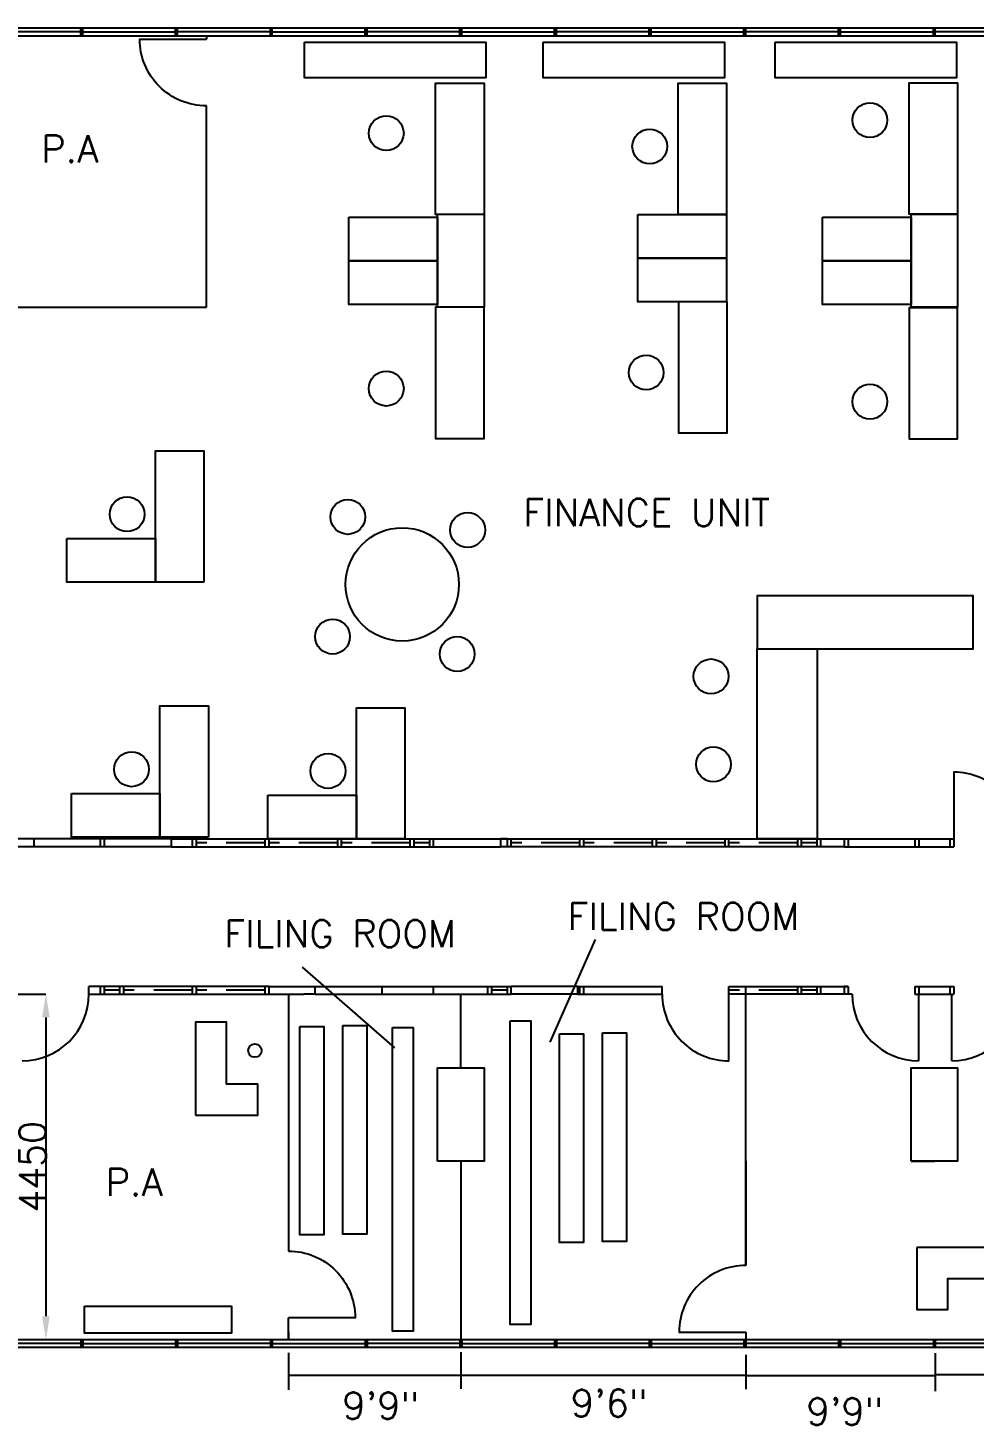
# Model space of a CAD drawing. Extents: x -15146 to 71954, y 124556 to 152492.
# Drawn here: x 44179 to 56365, y 133704 to 151706 of the extents above; entities that cross this region are included whole.
import ezdxf

# ---------------------------------------------------------------- set-up
doc = ezdxf.new("R2010")
doc.units = 0
doc.header["$LTSCALE"] = 2000
doc.header["$MEASUREMENT"] = 0
doc.linetypes.add('HIDDEN', pattern=[0.375, 0.25, -0.125])
doc.layers.get('0').update_dxf_attribs({"linetype": 'CONTINUOUS'})
doc.layers.get('DEFPOINTS').update_dxf_attribs({"linetype": 'CONTINUOUS'})
doc.layers.add('H', color=7, linetype='CONTINUOUS')
doc.styles.add('ROMANS', font='romans')
doc.dimstyles.get("Standard").update_dxf_attribs({"dimtxt": 0.18, "dimasz": 0.18, "dimexe": 0.18, "dimexo": 0.0625, "dimgap": 0.09, "dimtad": 0, "dimtih": 1, "dimtoh": 1, "dimdec": 4, "dimzin": 0, "dimdsep": 46, "dimtxsty": 'Standard', "dimcen": 0.09, "dimadec": 0, "dimazin": 0, "dimtfac": 1, "dimtdec": 4, "dimtofl": 0, "dimtmove": 0, "dimatfit": 3, "dimfxl": 1, "dimtolj": 1, "dimtzin": 0, "dimarcsym": 0})

# ---------------------------------------------------------------- blocks, each defined once
blk = doc.blocks.new('*D17')
at = {"color": 0, "lineweight": -2}
for p, q in [((43654, 139256), (44410, 139256)), ((44410, 138956), (44410, 135106)), ((43666, 134806), (44410, 134806))]:
    blk.add_line(p, q, dxfattribs=at)
at = {"color": 0}
for points in [[(44360, 138956), (44460, 138956), (44410, 139256)], [(44360, 135106), (44460, 135106), (44410, 134806)]]:
    blk.add_solid(points, dxfattribs=at)
at = {"layer": 'DEFPOINTS', "color": 0}
for p in [(43654, 139256), (43666, 134806), (44410, 134806)]:
    blk.add_point(p, dxfattribs=at)
at = {"color": 0, "insert": (44237, 137031), "char_height": 345, "attachment_point": 5, "rotation": 90, "style": 'ROMANS'}
blk.add_mtext('\\A1;4450', dxfattribs=at)

msp = doc.modelspace()

# ---------------------------------------------------------------- linework, layer by layer
for p, q in [((46478.1, 151606.4), (46478.1, 151562.4)), ((46478.1, 148106.4), (46478.1, 150702.4)), ((49453.8, 149306.4), (50053.8, 149306.4)), ((43953.8, 148106.4), (46478.1, 148106.4)), ((46023.8, 141256.4), (46023.8, 141156.4)), ((50353.8, 141256.4), (50263.8, 141256.4)), ((50907, 138639), (51488, 139959)), ((47712.9, 139604.4), (48901.6, 138564)), ((47283.8, 139356.4), (44963.8, 139356.4)), ((44963.8, 139256.4), (44963.8, 139356.4)), ((47283.8, 139356.4), (47880, 139356.4)), ((47880, 139256.4), (47880, 139356.4)), ((47880, 139356.4), (48740, 139356.4)), ((48740, 139356.4), (49576.3, 139356.4)), ((48740, 139256.4), (48740, 139356.4)), ((49576.3, 139356.4), (50403.8, 139356.4)), ((51262.4, 139356.4), (50403.8, 139356.4)), ((51262.4, 139256.4), (51262.4, 139356.4)), ((51262.4, 139356.4), (51338.8, 139356.4)), ((51338.8, 139356.4), (52348.8, 139356.4)), ((52348.8, 139256.4), (52348.8, 139356.4)), ((53208.8, 139356.4), (54743.8, 139356.4)), ((53426.3, 135761.6), (53426.3, 139356.4)), ((54743.8, 139356.4), (54693.8, 139356.4)), ((44963.8, 139256.4), (46073.8, 139256.4)), ((47233.8, 139256.4), (47533.8, 139256.4)), ((47533.8, 139256.4), (47633.8, 139256.4)), ((47533.8, 139256.4), (47533.8, 135946.4)), ((47633.8, 139256.4), (47733.8, 139256.4)), ((47880, 139256.4), (47733.8, 139256.4)), ((47880, 139256.4), (48740, 139256.4)), ((48740, 139256.4), (50403.8, 139256.4)), ((49753.8, 138306.4), (49753.8, 139256.4)), ((50053.8, 139256.4), (50103.8, 139256.4)), ((51262.4, 139256.4), (50403.8, 139256.4)), ((51262.4, 139256.4), (51338.8, 139256.4)), ((51338.8, 139256.4), (52348.8, 139256.4)), ((54793.8, 139256.4), (53208.8, 139256.4)), ((49453.8, 138306.4), (49753.8, 138306.4)), ((56153.8, 138306.4), (56153.8, 137706.4)), ((49753.8, 137106.4), (49753.8, 135761.6)), ((53426.3, 137106.4), (53426.3, 135761.6)), ((55553.8, 137106.4), (55853.8, 137106.4)), ((49753.8, 135761.6), (49753.8, 134806.4)), ((47533.8, 134901.6), (47533.8, 134806.4)), ((53426.3, 134901.6), (53426.3, 134806.4)), ((47533.8, 134635.2), (47533.8, 134155.8)), ((49753.8, 134641.4), (49753.8, 134171)), ((53426.3, 134607.3), (53426.3, 134166)), ((55866.3, 134630.6), (55866.3, 134139)), ((49753.8, 134341), (47533.8, 134341)), ((53426.3, 134341), (49753.8, 134341)), ((53426.3, 134341), (55866.3, 134341)), ((55866.3, 134354), (58498.8, 134354))]:
    msp.add_line(p, q)
for points in [[(47742.2, 151524.6), (50078.4, 151524.6), (50078.4, 151061.9), (47742.2, 151061.9)], [(50815, 151524.6), (53151.2, 151524.6), (53151.2, 151061.9), (50815, 151061.9)], [(53803.6, 151524.6), (56139.8, 151524.6), (56139.8, 151061.9), (53803.6, 151061.9)], [(50053.8, 149303.1), (49429.7, 149303.1), (49429.7, 150994.4), (50053.8, 150994.4)], [(53177.5, 149303.2), (52553.3, 149303.2), (52553.3, 150994.5), (53177.5, 150994.5)], [(56153.2, 149308.4), (55529, 149308.4), (55529, 150999.7), (56153.2, 150999.7)], [(48313.1, 149267), (49453.8, 149267), (49453.8, 148704.8), (48313.1, 148704.8)], [(52036.7, 149303.2), (53177.5, 149303.2), (53177.5, 148741), (52036.7, 148741)], [(54413.1, 149267), (55553.8, 149267), (55553.8, 148704.8), (54413.1, 148704.8)], [(48313.1, 148704.8), (49453.8, 148704.8), (49453.8, 148142.6), (48313.1, 148142.6)], [(52036.7, 148741), (53177.5, 148741), (53177.5, 148178.8), (52036.7, 148178.8)], [(54413.1, 148704.8), (55553.8, 148704.8), (55553.8, 148142.6), (54413.1, 148142.6)], [(53184.6, 148178.5), (52560.4, 148178.5), (52560.4, 146487.2), (53184.6, 146487.2)], [(50053.8, 148106.4), (49429.7, 148106.4), (49429.7, 146415.1), (50053.8, 146415.1)], [(56153.2, 148101.2), (55529, 148101.2), (55529, 146409.9), (56153.2, 146409.9)], [(46445.5, 144564.2), (45821.4, 144564.2), (45821.4, 146255.5), (46445.5, 146255.5)], [(44680.6, 145126.4), (45821.4, 145126.4), (45821.4, 144564.2), (44680.6, 144564.2)], [(53571.5, 143706.7), (56353.8, 143706.7), (56353.8, 144388.1), (53571.5, 144388.1)], [(54343.8, 141256.4), (53571.5, 141256.4), (53571.5, 143706.7), (54343.8, 143706.7)], [(46502.9, 141278.1), (45878.7, 141278.1), (45878.7, 142969.4), (46502.9, 142969.4)], [(49033.8, 141256.4), (48409.6, 141256.4), (48409.6, 142947.7), (49033.8, 142947.7)], [(44738, 141840.2), (45878.7, 141840.2), (45878.7, 141278.1), (44738, 141278.1)], [(47268.8, 141818.6), (48409.6, 141818.6), (48409.6, 141256.4), (47268.8, 141256.4)], [(47681, 138841), (47990, 138841), (47990, 136153), (47681, 136153)], [(48236, 138853), (48545, 138853), (48545, 136165), (48236, 136165)], [(48875, 138828), (49140, 138828), (49140, 134913), (48875, 134913)], [(50391.4, 138914.4), (50656.4, 138914.4), (50656.4, 134999.4), (50391.4, 134999.4)], [(51026.4, 138744.4), (51335.4, 138744.4), (51335.4, 136056.4), (51026.4, 136056.4)], [(51581.4, 138756.4), (51890.4, 138756.4), (51890.4, 136068.4), (51581.4, 136068.4)], [(44908, 135238), (46801, 135238), (46801, 134888), (44908, 134888)]]:
    msp.add_lwpolyline(points, close=True)
for centre, radius in [((55023.9, 150518.5), 224.3), ((48794.3, 150350.2), 224.3), ((52188, 150179.1), 224.3), ((52142.1, 147266.4), 224.3), ((48794.3, 147059.3), 224.3), ((55023.9, 146891.1), 224.3), ((45456, 145440.2), 224.3), ((48298.9, 145405.6), 224.3), ((49842.2, 145237.4), 224.3), ((49000.6, 144536.3), 729.6), ((48102.5, 143863.4), 224.3), ((49707.8, 143639), 224.3), ((52977.8, 143350.9), 224.3), ((53008.5, 142218), 224.3), ((45513.4, 142154), 224.3), ((48044.2, 142132.4), 224.3)]:
    msp.add_circle(centre, radius)
at = {"layer": 'H', "color": 7}
for p, q in [((-8146.2, 151706.4), (64953.8, 151706.4)), ((-8046.2, 151606.4), (64853.8, 151606.4)), ((44861.3, 151656.4), (43666.3, 151656.4)), ((44861.3, 151606.4), (44861.3, 151706.4)), ((44886.3, 151606.4), (44886.3, 151706.4)), ((44886.3, 151656.4), (46081.3, 151656.4)), ((46081.3, 151606.4), (46081.3, 151706.4)), ((46106.3, 151606.4), (46106.3, 151706.4)), ((47301.3, 151656.4), (46106.3, 151656.4)), ((47301.3, 151606.4), (47301.3, 151706.4)), ((47326.3, 151606.4), (47326.3, 151706.4)), ((47326.3, 151656.4), (48521.3, 151656.4)), ((48521.3, 151606.4), (48521.3, 151706.4)), ((48546.3, 151606.4), (48546.3, 151706.4)), ((49741.3, 151656.4), (48546.3, 151656.4)), ((49741.3, 151606.4), (49741.3, 151706.4)), ((49766.3, 151606.4), (49766.3, 151706.4)), ((49766.3, 151656.4), (50961.3, 151656.4)), ((50961.3, 151606.4), (50961.3, 151706.4)), ((50986.3, 151606.4), (50986.3, 151706.4)), ((52181.3, 151656.4), (50986.3, 151656.4)), ((52181.3, 151606.4), (52181.3, 151706.4)), ((52206.3, 151606.4), (52206.3, 151706.4)), ((52206.3, 151656.4), (53401.3, 151656.4)), ((53401.3, 151606.4), (53401.3, 151706.4)), ((53426.3, 151606.4), (53426.3, 151706.4)), ((54621.3, 151656.4), (53426.3, 151656.4)), ((54621.3, 151606.4), (54621.3, 151706.4)), ((54646.3, 151606.4), (54646.3, 151706.4)), ((54646.3, 151656.4), (55841.3, 151656.4)), ((55841.3, 151606.4), (55841.3, 151706.4)), ((55866.3, 151606.4), (55866.3, 151706.4)), ((57061.3, 151656.4), (55866.3, 151656.4)), ((45113.8, 141156.4), (45113.8, 141256.4)), ((45163.8, 141156.4), (45163.8, 141256.4)), ((49103.8, 141156.4), (49103.8, 141256.4)), ((49153.8, 141156.4), (49153.8, 141256.4)), ((49353.8, 141206.4), (49153.8, 141206.4)), ((49353.8, 141156.4), (49353.8, 141256.4)), ((49403.8, 141156.4), (49403.8, 141256.4)), ((50353.8, 141156.4), (50353.8, 141256.4)), ((50403.8, 141156.4), (50403.8, 141256.4)), ((54093.8, 141156.4), (54093.8, 141256.4)), ((54143.8, 141156.4), (54143.8, 141256.4)), ((54343.8, 141206.4), (54143.8, 141206.4)), ((54343.8, 141156.4), (54343.8, 141256.4)), ((54393.8, 141156.4), (54393.8, 141256.4)), ((54693.8, 141256.4), (54693.8, 141156.4)), ((54743.8, 141256.4), (54743.8, 141156.4)), ((55603.8, 141256.4), (55603.8, 141156.4)), ((55603.8, 141256.4), (56103.8, 141256.4)), ((55603.8, 141156.4), (56103.8, 141156.4)), ((55653.8, 141256.4), (55653.8, 141156.4)), ((56053.8, 141256.4), (56053.8, 141156.4)), ((56103.8, 141256.4), (56103.8, 141156.4)), ((45113.8, 139256.4), (45113.8, 139356.4)), ((45163.8, 139256.4), (45163.8, 139356.4)), ((45363.8, 139256.4), (45363.8, 139356.4)), ((45413.8, 139256.4), (45413.8, 139356.4)), ((49403.8, 139256.4), (49403.8, 139356.4)), ((50103.8, 139256.4), (50103.8, 139356.4)), ((50153.8, 139256.4), (50153.8, 139356.4)), ((50353.8, 139256.4), (50353.8, 139356.4)), ((50403.8, 139256.4), (50403.8, 139356.4)), ((54093.8, 139256.4), (54093.8, 139356.4)), ((54143.8, 139256.4), (54143.8, 139356.4)), ((54343.8, 139256.4), (54343.8, 139356.4)), ((54393.8, 139256.4), (54393.8, 139356.4)), ((54693.8, 139356.4), (54693.8, 139256.4)), ((54743.8, 139356.4), (54743.8, 139256.4)), ((55603.8, 139356.4), (55603.8, 139256.4)), ((55603.8, 139356.4), (56103.8, 139356.4)), ((55653.8, 139356.4), (55653.8, 139256.4)), ((56053.8, 139356.4), (56053.8, 139256.4)), ((56103.8, 139356.4), (56103.8, 139256.4)), ((44963.8, 139256.4), (47283.8, 139256.4)), ((45363.8, 139306.4), (45163.8, 139306.4)), ((50353.8, 139306.4), (50153.8, 139306.4)), ((54343.8, 139306.4), (54143.8, 139306.4)), ((55603.8, 139256.4), (56103.8, 139256.4)), ((55653.8, 138396.4), (55653.8, 139256.4)), ((56078.8, 138396.4), (56078.8, 139256.4)), ((47533.8, 134806.4), (47533.8, 135086.4)), ((-8146.2, 134706.4), (64953.8, 134706.4)), ((-8046.2, 134806.4), (64853.8, 134806.4)), ((44861.3, 134756.4), (43666.3, 134756.4)), ((44861.3, 134806.4), (44861.3, 134706.4)), ((44886.3, 134806.4), (44886.3, 134706.4)), ((44886.3, 134756.4), (46081.3, 134756.4)), ((46081.3, 134806.4), (46081.3, 134706.4)), ((46106.3, 134806.4), (46106.3, 134706.4)), ((47301.3, 134756.4), (46106.3, 134756.4)), ((47301.3, 134806.4), (47301.3, 134706.4)), ((47326.3, 134806.4), (47326.3, 134706.4)), ((47326.3, 134756.4), (48521.3, 134756.4)), ((48521.3, 134806.4), (48521.3, 134706.4)), ((48546.3, 134806.4), (48546.3, 134706.4)), ((49741.3, 134756.4), (48546.3, 134756.4)), ((49741.3, 134806.4), (49741.3, 134706.4)), ((49766.3, 134806.4), (49766.3, 134706.4)), ((49766.3, 134756.4), (50961.3, 134756.4)), ((50961.3, 134806.4), (50961.3, 134706.4)), ((50986.3, 134806.4), (50986.3, 134706.4)), ((52181.3, 134756.4), (50986.3, 134756.4)), ((52181.3, 134806.4), (52181.3, 134706.4)), ((52206.3, 134806.4), (52206.3, 134706.4)), ((52206.3, 134756.4), (53401.3, 134756.4)), ((53401.3, 134806.4), (53401.3, 134706.4)), ((53426.3, 134806.4), (53426.3, 134706.4)), ((54621.3, 134756.4), (53426.3, 134756.4)), ((54621.3, 134806.4), (54621.3, 134706.4)), ((54646.3, 134806.4), (54646.3, 134706.4)), ((54646.3, 134756.4), (55841.3, 134756.4)), ((55841.3, 134806.4), (55841.3, 134706.4)), ((55866.3, 134806.4), (55866.3, 134706.4)), ((57061.3, 134756.4), (55866.3, 134756.4))]:
    msp.add_line(p, q, dxfattribs=at)
at = {"layer": 'H'}
for p, q in [((46023.8, 141256.4), (43853.8, 141256.4)), ((44253.8, 141156.4), (43903.8, 141156.4)), ((44253.8, 141256.4), (44253.8, 141156.4)), ((46023.8, 141156.4), (44253.8, 141156.4)), ((46023.8, 141256.4), (50353.8, 141256.4)), ((46023.8, 141156.4), (50263.8, 141156.4)), ((50263.8, 141256.4), (56103.8, 141256.4)), ((50263.8, 141256.4), (50263.8, 141156.4)), ((54693.8, 141156.4), (50263.8, 141156.4)), ((50263.8, 141156.4), (50263.8, 141156.4)), ((54693.8, 141156.4), (55603.8, 141156.4)), ((54743.8, 141256.4), (55603.8, 141256.4))]:
    msp.add_line(p, q, dxfattribs=at)
at = {"layer": 'H', "color": 7, "linetype": 'HIDDEN'}
for p, q in [((46298.8, 141156.4), (46298.8, 141256.4)), ((46348.8, 141156.4), (46348.8, 141256.4)), ((47233.8, 141206.4), (46348.8, 141206.4)), ((47233.8, 141156.4), (47233.8, 141256.4)), ((47283.8, 141156.4), (47283.8, 141256.4)), ((48168.8, 141206.4), (47283.8, 141206.4)), ((48168.8, 141156.4), (48168.8, 141256.4)), ((48218.8, 141156.4), (48218.8, 141256.4)), ((49103.8, 141206.4), (48218.8, 141206.4)), ((51288.8, 141206.4), (50403.8, 141206.4)), ((51288.8, 141156.4), (51288.8, 141256.4)), ((51338.8, 141156.4), (51338.8, 141256.4)), ((52223.8, 141206.4), (51338.8, 141206.4)), ((52223.8, 141156.4), (52223.8, 141256.4)), ((52273.8, 141156.4), (52273.8, 141256.4)), ((53158.8, 141206.4), (52273.8, 141206.4)), ((53158.8, 141156.4), (53158.8, 141256.4)), ((53208.8, 141156.4), (53208.8, 141256.4)), ((54093.8, 141206.4), (53208.8, 141206.4)), ((46298.8, 139256.4), (46298.8, 139356.4)), ((46348.8, 139256.4), (46348.8, 139356.4)), ((47233.8, 139256.4), (47233.8, 139356.4)), ((47283.8, 139256.4), (47283.8, 139356.4)), ((51288.8, 139256.4), (51288.8, 139356.4)), ((51338.8, 139256.4), (51338.8, 139356.4)), ((53208.8, 139256.4), (53208.8, 139356.4)), ((46298.8, 139306.4), (45413.8, 139306.4)), ((47233.8, 139306.4), (46348.8, 139306.4)), ((54093.8, 139306.4), (53208.8, 139306.4))]:
    msp.add_line(p, q, dxfattribs=at)
at = {"layer": 'H', "color": 7}
for points in [[(46478.1, 150702.4, -0.4142136), (45618.1, 151562.4), (46478.1, 151562.4)], [(56963.8, 141256.4, 0.4142136), (56103.8, 142116.4), (56103.8, 141256.4)], [(52348.8, 139256.4, 0.4142136), (53208.8, 138396.4), (53208.8, 139256.4)], [(47533.8, 135946.4, -0.4142136), (48393.8, 135086.4), (47533.8, 135086.4)], [(53426.3, 135761.6, 0.4142136), (52566.3, 134901.6), (53426.3, 134901.6)]]:
    msp.add_lwpolyline(points, format="xyb", dxfattribs=at)
for points in [[(50053.8, 149306.4), (50053.8, 148106.4), (49453.8, 148106.4), (49453.8, 149306.4)], [(56153.8, 149306.4), (56153.8, 148106.4), (55553.8, 148106.4), (55553.8, 149306.4)], [(49453.8, 137106.4), (49453.8, 138306.4), (50053.8, 138306.4), (50053.8, 137106.4)], [(55553.8, 137106.4), (55553.8, 138306.4), (56153.8, 138306.4), (56153.8, 137106.4)]]:
    msp.add_lwpolyline(points, close=True, dxfattribs=at)
at = {"layer": 'H'}
for points in [[(46338, 137695), (47138, 137695), (47138, 138095), (46738, 138095), (46738, 138895), (46338, 138895)], [(55629.5, 135991.4), (55629.5, 135191.4), (56029.5, 135191.4), (56029.5, 135591.4), (56829.5, 135591.4), (56829.5, 135991.4)]]:
    msp.add_lwpolyline(points, close=True, dxfattribs=at)
at = {"layer": 'H', "color": 7}
msp.add_circle((47101.9, 138528.4), 86.1, dxfattribs=at)
for centre, start, end in [((44103.8, 139256.4), 270, 0), ((55653.8, 139256.4), 180, 270), ((56078.8, 139256.4), 270, 0)]:
    msp.add_arc(centre, 860, start, end, dxfattribs=at)

# ---------------------------------------------------------------- texts
at = {"layer": 'H', "color": 7, "style": 'ROMANS'}
for s, p in [('P.A', (44348.4, 149974.1)), ('FINANCE UNIT', (50556.8, 145287)), ('FILING ROOM', (51128.7, 140083.4)), ('FILING ROOM', (46706.3, 139860.5)), ('P.A', (45178.3, 136658)), ('9\'9"', (48227.2, 133779.2)), ('9\'6"', (51170.6, 133810.1)), ('9\'9"', (54206, 133704))]:
    msp.add_text(s, height=350, dxfattribs=at).set_placement(p)

# ---------------------------------------------------------------- dimensions: what is measured, and where the dimension line sits
dim = msp.add_linear_dim(base=(44409.9, 134806.4), p1=(43653.8, 139256.4), p2=(43666.3, 134806.4), angle=90, dimstyle='Standard', override={"dimtxt": 345, "dimasz": 300, "dimexe": 0, "dimexo": 0, "dimgap": 0, "dimtad": 1, "dimtih": 0, "dimdec": 0, "dimtxsty": 'ROMANS', "dimcen": 0, "dimtfac": 0.57971, "dimtdec": 0, "dimtmove": 2})
dim.commit()
dim.dimension.update_dxf_attribs({"geometry": '*D17', "text_midpoint": (44237.4, 137031.4)})

doc.saveas('drawing.dxf')
